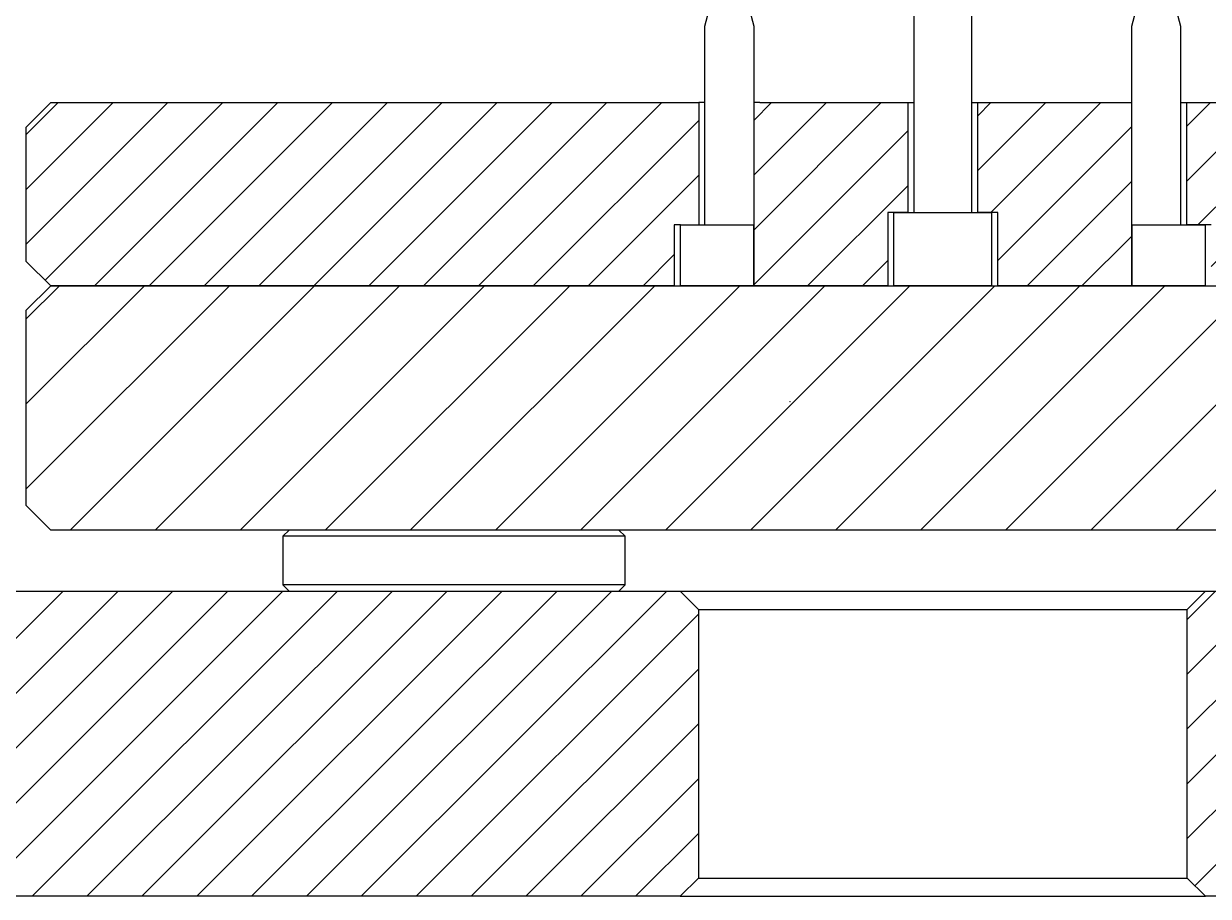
# Model space of a CAD drawing. Header units: millimetres. Extents: x 0 to 1749, y -46 to 1352.
# Drawn here: x 884.2 to 981.2, y 854 to 925.4 of the extents above; entities that cross this region are included whole.
import ezdxf

# ---------------------------------------------------------------- set-up
doc = ezdxf.new("R2010")
doc.units = ezdxf.units.MM
for name, color, linetype, true_color in [('1', 7, 'Continuous', 0xffffff), ('115', 7, 'Continuous', 0xffffff), ('116', 7, 'Continuous', 0xffffff), ('117', 7, 'Continuous', 0xffffff), ('61', 7, 'Continuous', 0xffffff), ('70', 7, 'Continuous', 0xffffff), ('71', 7, 'Continuous', 0xffffff)]:
    doc.layers.add(name, color=color, linetype=linetype, true_color=true_color)
pattern_1 = [(45, (-579.1546, -2581.2888), (-2.245064, 2.245064), [])]

msp = doc.modelspace()

# ---------------------------------------------------------------- hatches: boundary and pattern name
at = {"lineweight": 13}
h = msp.add_hatch(dxfattribs=at)
h.set_pattern_fill('ANSI31')
h.set_pattern_definition(pattern_1)
h.paths.add_polyline_path([(939.48418, 917.95624), (939.48418, 918.95624), (886.4507, 918.95624), (884.4507, 916.95624), (884.4507, 905.95624), (886.4507, 903.95624), (937.48418, 903.95624), (937.48418, 908.95624), (937.98418, 908.95624), (939.48418, 908.95624)])
h.paths.add_polyline_path([(956.587, 918.95624), (944.48418, 918.95624), (943.98418, 918.95624), (943.98418, 908.95624), (943.98418, 903.95624), (954.9507, 903.95624), (954.9507, 909.95624), (956.587, 909.95624)])
h.paths.add_polyline_path([(974.91722, 918.95624), (974.41722, 918.95624), (962.3144, 918.95624), (962.3144, 909.95624), (963.4507, 909.95624), (963.9507, 909.95624), (963.9507, 903.95624), (974.91722, 903.95624), (974.91722, 908.95624)])
h.paths.add_polyline_path([(1007.57684, 918.95624), (979.41722, 918.95624), (979.41722, 908.95624), (981.41722, 908.95624), (981.41722, 903.95624), (1004.38839, 903.95624), (1004.38839, 907.95624), (1007.57684, 907.95624)])
h.paths.add_polyline_path([(1034.4507, 916.95624), (1032.4507, 918.95624), (1021.32456, 918.95624), (1021.32456, 907.95624), (1024.51301, 907.95624), (1024.51301, 903.95624), (1032.4507, 903.95624), (1034.4507, 905.95624)])
h = msp.add_hatch(dxfattribs=at)
h.set_pattern_fill('ANSI31')
h.set_pattern_definition(pattern_1)
h.paths.add_polyline_path([(851.4507, 878.95624), (811.4507, 878.95624), (809.4507, 876.95624), (809.4507, 855.95624), (811.4507, 853.95624), (847.9507, 853.95624), (847.9507, 868.95624), (851.4507, 868.95624)])
h.paths.add_polyline_path([(939.4507, 877.45624), (937.9507, 878.95624), (867.4507, 878.95624), (867.4507, 868.95624), (869.9507, 868.95624), (870.9507, 868.95624), (870.9507, 853.95624), (937.9507, 853.95624), (939.4507, 855.45624)])
h.paths.add_polyline_path([(1109.4507, 876.95624), (1107.4507, 878.95624), (980.9507, 878.95624), (979.4507, 877.45624), (979.4507, 855.45624), (980.9507, 853.95624), (1107.4507, 853.95624), (1109.4507, 855.95624)])
at = {"layer": '116', "linetype": 'Continuous', "lineweight": 13}
h = msp.add_hatch(dxfattribs=at)
h.set_pattern_fill('ANSI31', scale=1.55, style=0)
h.set_pattern_definition([(45, (-1129.5877, -2581.289), (-3.479849, 3.479849), [])])
h.paths.add_polyline_path([(1032.4507, 883.95624), (886.4507, 883.95624), (884.4507, 885.95624), (884.4507, 901.95624), (886.4507, 903.95624), (1032.4507, 903.95624), (1034.4507, 901.95624), (1034.4507, 885.95624)], flags=0)

# ---------------------------------------------------------------- linework, layer by layer
at = {"color": 7, "lineweight": 30}
for p, q in [((957.0871, 958.95624), (957.08694, 918.95624)), ((957.08694, 918.95624), (957.08694, 909.95624)), ((939.48418, 917.95624), (939.48418, 908.95624)), ((937.98418, 908.95624), (937.48418, 908.95624))]:
    msp.add_line(p, q, dxfattribs=at)
at = {"layer": '1', "color": 7, "linetype": 'Continuous', "lineweight": 18}
msp.add_point((946.9507, 894.45624), dxfattribs=at)
at = {"layer": '115', "color": 7, "linetype": 'Continuous', "lineweight": 30}
for p, q in [((884.4507, 916.95624), (886.4507, 918.95624)), ((886.4507, 918.95624), (939.48418, 918.95624)), ((939.98423, 918.95624), (939.48418, 918.95624)), ((939.48418, 918.95624), (939.48418, 917.95624)), ((944.48418, 918.95624), (943.98413, 918.95624)), ((944.48418, 918.95624), (956.587, 918.95624)), ((956.587, 918.95624), (957.08694, 918.95624)), ((956.587, 918.95624), (956.587, 909.95624)), ((961.81446, 918.95624), (962.3144, 918.95624)), ((962.3144, 918.95624), (974.41722, 918.95624)), ((962.3144, 909.95624), (962.3144, 918.95624)), ((974.41722, 918.95624), (974.91712, 918.95624)), ((978.91731, 918.95624), (979.41722, 918.95624)), ((979.41722, 918.95624), (1007.57684, 918.95624)), ((979.41722, 908.95624), (979.41722, 918.95624)), ((939.98418, 917.95624), (939.98423, 917.95624)), ((884.4507, 905.95624), (884.4507, 916.95624)), ((956.587, 909.95624), (954.9507, 909.95624)), ((954.9507, 909.95624), (954.9507, 903.95624)), ((963.9507, 909.95624), (962.3144, 909.95624)), ((963.9507, 903.95624), (963.9507, 909.95624)), ((937.48418, 908.95624), (937.48418, 903.95624)), ((943.9816, 903.95624), (943.9816, 908.95624)), ((974.9198, 908.95624), (974.9198, 903.95624)), ((981.41722, 908.95624), (979.41722, 908.95624)), ((886.4507, 903.95624), (884.4507, 905.95624)), ((937.48418, 903.95624), (886.4507, 903.95624)), ((954.9507, 903.95624), (943.9816, 903.95624)), ((974.9198, 903.95624), (963.9507, 903.95624))]:
    msp.add_line(p, q, dxfattribs=at)
at = {"layer": '116', "color": 7, "linetype": 'Continuous', "lineweight": 30}
for p, q in [((884.4507, 901.95624), (886.4507, 903.95624)), ((886.4507, 903.95624), (1032.4507, 903.95624)), ((884.4507, 885.95624), (884.4507, 901.95624)), ((886.4507, 883.95624), (884.4507, 885.95624)), ((1032.4507, 883.95624), (886.4507, 883.95624))]:
    msp.add_line(p, q, dxfattribs=at)
at = {"layer": '117', "color": 7, "linetype": 'Continuous', "lineweight": 30}
for p, q in [((867.4507, 878.95624), (937.9507, 878.95624)), ((937.9507, 878.95624), (939.4507, 877.45624)), ((937.9507, 878.95624), (980.9507, 878.95624)), ((979.4507, 877.45624), (980.9507, 878.95624)), ((980.9507, 878.95624), (1107.4507, 878.95624)), ((939.4507, 877.45624), (939.4507, 855.45624)), ((939.4507, 877.45624), (959.4507, 877.45624)), ((959.4507, 877.45624), (979.4507, 877.45624)), ((979.4507, 855.45624), (979.4507, 877.45624)), ((939.4507, 855.45624), (937.9507, 853.95624)), ((939.4507, 855.45624), (979.4507, 855.45624)), ((980.9507, 853.95624), (979.4507, 855.45624)), ((937.9507, 853.95624), (811.4507, 853.95624)), ((937.9507, 853.95624), (980.9507, 853.95624)), ((1107.4507, 853.95624), (980.9507, 853.95624))]:
    msp.add_line(p, q, dxfattribs=at)
at = {"layer": '61', "color": 7, "linetype": 'Continuous', "lineweight": 30}
for p, q in [((905.9507, 883.95624), (905.4507, 883.45624)), ((905.4507, 883.45624), (905.4507, 879.45624)), ((933.4507, 883.45624), (905.4507, 883.45624)), ((933.4507, 883.45624), (932.9507, 883.95624)), ((933.4507, 879.45624), (933.4507, 883.45624)), ((919.4507, 879.45624), (905.4507, 879.45624)), ((905.4507, 879.45624), (905.9507, 878.95624)), ((933.4507, 879.45624), (919.4507, 879.45624)), ((932.9507, 878.95624), (933.4507, 879.45624))]:
    msp.add_line(p, q, dxfattribs=at)
at = {"layer": '70', "color": 7, "linetype": 'Continuous', "lineweight": 30}
for p, q in [((961.8144, 1009.45625), (961.8144, 909.95624)), ((955.4507, 909.95624), (961.8144, 909.95624)), ((955.4507, 903.95624), (955.4507, 909.95624)), ((961.8144, 909.95624), (963.4507, 909.95624)), ((963.4507, 909.95624), (963.4507, 903.95624)), ((963.4507, 903.95624), (955.4507, 903.95624))]:
    msp.add_line(p, q, dxfattribs=at)
at = {"layer": '71', "color": 7, "linetype": 'Continuous', "lineweight": 30}
for p, q in [((939.98418, 925.22419), (940.98418, 928.95624)), ((942.98418, 928.95624), (943.98418, 925.22419)), ((974.91722, 925.22419), (975.91722, 928.95624)), ((977.91722, 928.95624), (978.91722, 925.22419)), ((939.98418, 908.95624), (939.98418, 925.22419)), ((943.98418, 925.22419), (943.98418, 908.95624)), ((974.91722, 908.95624), (974.91722, 925.22419)), ((978.91722, 925.22419), (978.91722, 908.95624)), ((937.98418, 903.95624), (937.98418, 908.95624)), ((937.98418, 908.95624), (943.98418, 908.95624)), ((943.98418, 908.95624), (943.98418, 903.95624)), ((974.91722, 903.95624), (974.91722, 908.95624)), ((974.9198, 908.95624), (980.91722, 908.95624)), ((980.91722, 908.95624), (980.91722, 903.95624)), ((943.98418, 903.95624), (937.98418, 903.95624)), ((980.91722, 903.95624), (974.91722, 903.95624))]:
    msp.add_line(p, q, dxfattribs=at)

doc.saveas('drawing.dxf')
